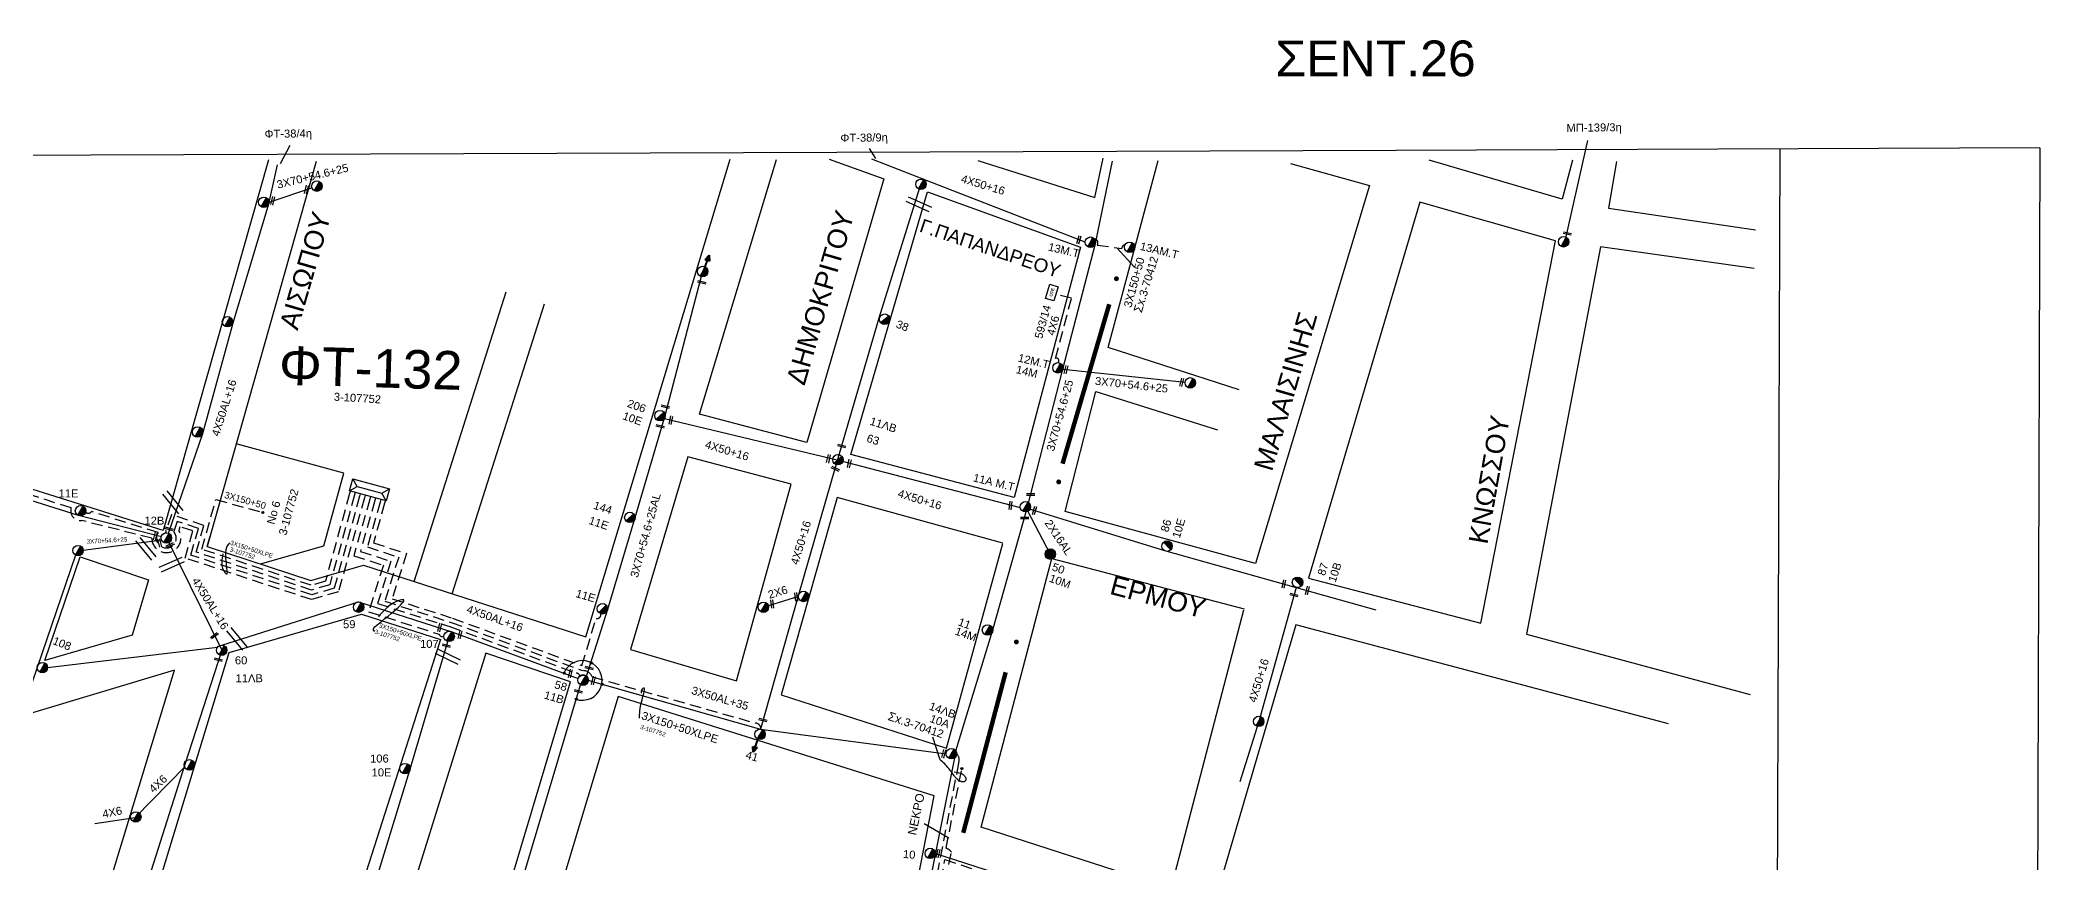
# Model space of a CAD drawing. Header units: millimetres. Extents: x 3156 to 5307, y 1191 to 2273.
# Drawn here: x 4857.1 to 5306.9, y 2087.7 to 2272.7 of the extents above; entities that cross this region are included whole.
import ezdxf

# ---------------------------------------------------------------- set-up
doc = ezdxf.new("R2010")
doc.units = ezdxf.units.MM
doc.linetypes.add('DASHED', pattern=[19.05, 12.7, -6.35])
for name, color, linetype in [('Pillar OTE', 7, 'Continuous'), ('Άγνωστα', 7, 'Continuous'), ('Γυμνά εναέρια ΧΤ (1Φ)   2x16AL', 7, 'Continuous'), ('Γυμνά εναέρια ΧΤ (3Φ)   3x50+35CU', 7, 'Continuous'), ('Γυμνά εναέρια ΧΤ και ΦΟΠ (3Φ)   4x50+16AL', 7, 'Continuous'), ('Εναέρια παροχή ΧΤ 4x25', 7, 'SYN_LINE'), ('Επίτονοι', 7, 'Continuous'), ('Επιγραφές - Σχήματα', 7, 'Continuous'), ('Καλώδια ΧΤ   3x150AL+50CU', 7, 'DASHED'), ('Καλώδια ΧΤ   3x150AL+50XLPE', 7, 'DASHED'), ('Καλώδια ΧΤ   4x50AL', 7, 'DASHED'), ('Μηχανική τομή', 7, 'Continuous'), ('Στύλος Ξύλινος', 7, 'Continuous'), ('Στύλος Ξύλινος @ 1', 7, 'Continuous'), ('Στύλος ΦΜ', 7, 'Continuous'), ('Στύλος ΦΜ @ 1', 7, 'Continuous'), ('Συνδέσεις', 7, 'Continuous'), ('Συνεστραμμένα ΧΤ   3x70+54.6+25 AL', 7, 'SYN_LINE'), ('Τομή', 7, 'Continuous'), ('Υποσταθμός πόλεως', 7, 'Continuous'), ('Υπόβαθρο ΔΕΗ', 7, 'Continuous'), ('Υπόγεια καλώδια Παροχών ΧΤ   4x6', 7, 'DASHED')]:
    doc.layers.add(name, color=color, linetype=linetype)
doc.styles.add('arial', font='arial.ttf')
doc.styles.get("Standard").update_dxf_attribs({"font": 'arial.ttf'})
doc.linetypes.add('SYN_LINE', pattern='A,0.5,-0.0001,["/\\/\\/\\/",Standard,S=0.1,R=0,X=0,Y=-0.05],-0.25', length=0.7501)
doc.dimstyles.new('ISO-25', dxfattribs={"dimtxt": 2.5, "dimasz": 2.5, "dimexe": 1.25, "dimexo": 0.625, "dimtad": 1, "dimtxsty": 'Standard', "dimcen": 2.5, "dimadec": 0, "dimazin": 0, "dimtfac": 1, "dimtmove": 0, "dimatfit": 3, "dimfxl": 1, "dimarcsym": 0})

# ---------------------------------------------------------------- blocks, each defined once
blk = doc.blocks.new('ΥΠΑΡΧΩΝ ΤΣΙΜΕΝΤΕΝΙΟΣ ΣΤΥΛΟΣ')
at = {"layer": 'Στύλος ΦΜ'}
blk.add_hatch(color=7, dxfattribs=at).paths.add_polyline_path([(-1.29, -2.28, 0.574793), (2.62, 0, 0.268822), (1.3, 2.27)])
at = {"layer": 'Στύλος ΦΜ', "color": 7}
blk.add_line((-1.29, -2.28), (1.3, 2.27), dxfattribs=at)
blk.add_circle((0, 0), 2.62, dxfattribs=at)
at = {"layer": 'Στύλος ΦΜ', "flags": 4}
for tag, p in [('ΑΡΙΘΜΟΣ', (-4.68, 8.05)), ('ΤΥΠΟΣ', (-4.91, 3.03))]:
    blk.add_attdef(tag, p, '', height=4, dxfattribs=at)
blk = doc.blocks.new('ΥΠΑΡΧΩΝ ΞΥΛΙΝΟΣ ΣΤΥΛΟΣ')
at = {"layer": 'Στύλος Ξύλινος'}
h = blk.add_hatch(color=7, dxfattribs=at)
h.paths.add_polyline_path([(-2.62, 0, 0.270008), (-1.29, -2.28), (1.3, 2.27, 0.576266)])
h.paths.add_polyline_path([(-1.29, -2.28, 0.574793), (2.62, 0, 0.268822), (1.3, 2.27)])
at = {"layer": 'Στύλος Ξύλινος', "color": 7}
blk.add_line((-1.29, -2.28), (1.3, 2.27), dxfattribs=at)
blk.add_circle((0, 0), 2.62, dxfattribs=at)
at = {"layer": 'Στύλος Ξύλινος', "flags": 4}
for tag, p in [('ΑΡΙΘΜΟΣ', (-4.91, 8.6)), ('ΤΥΠΟΣ', (-4.85, 3.39))]:
    blk.add_attdef(tag, p, '', height=4, dxfattribs=at)
blk = doc.blocks.new('ΜΗΧΑΝΙΚΗ ΤΟΜΗ')
at = {"layer": 'Μηχανική τομή', "ltscale": 40}
for p, q in [((-1.89, 0.78), (1.89, 0.78)), ((1.89, 0), (-1.89, 0))]:
    blk.add_line(p, q, dxfattribs=at)
blk = doc.blocks.new('ΤΟΜΗ')
at = {"layer": 'Τομή', "ltscale": 40}
for p, q in [((-5.68, 0), (5.68, 0)), ((5.68, -2.33), (-5.68, -2.33))]:
    blk.add_line(p, q, dxfattribs=at)
blk = doc.blocks.new('_ΣΥΝΔΕΣΗ')
at = {"layer": 'Συνδέσεις', "linetype": 'SYN_LINE', "ltscale": 40}
blk.add_hatch(color=256, dxfattribs=at).paths.add_polyline_path([(0.5, -0.01, 1), (-0.5, -0.01, 1)])
at = {"layer": 'Συνδέσεις'}
blk.add_circle((0, -0.01), 0.5, dxfattribs=at)
blk = doc.blocks.new('ΕΠΙΤΟΝΟΣ')
at = {"layer": 'Επίτονοι', "lineweight": 40, "ltscale": 40}
blk.add_hatch(color=256, dxfattribs=at).paths.add_polyline_path([(-1.13, 6.47), (0, 9.1), (1.13, 6.47)])
for p, q in [((-1.13, 6.47), (0, 9.1)), ((1.13, 6.47), (-1.13, 6.47)), ((-1.13, 6.47), (0, 6.47)), ((0, 9.1), (1.13, 6.47)), ((0, 6.47), (0, 0))]:
    blk.add_line(p, q, dxfattribs=at)
blk = doc.blocks.new('PILLAR ΟΤΕ')
at = {"layer": 'Pillar OTE', "ltscale": 40}
blk.add_lwpolyline([(-3.31, 2.02), (3.39, 2.02), (3.39, -1.99), (-3.31, -1.99)], close=True, dxfattribs=at)
at = {"layer": 'Pillar OTE', "insert": (-1.81, 0.71), "char_height": 1.3575, "width": 109.961, "attachment_point": 1}
blk.add_mtext('{\\fArial|b1|i0|c161|p34;OTE}', dxfattribs=at)
blk = doc.blocks.new('ΥΠΟΣΤΑΘΜΟΣ ΠΟΛΕΩΣ 8 ΑΝΑΧΩΡΗΣΕΩΝ')
at = {"layer": 'Υποσταθμός πόλεως', "linetype": 'Continuous', "ltscale": 40}
for p, q in [((-8.18, -2.82), (-8.18, -4)), ((-5.9, -2.82), (-5.9, -4)), ((-3.55, -2.82), (-3.55, -4)), ((-1.28, -2.82), (-1.28, -4)), ((1.23, -2.82), (1.23, -4)), ((3.56, -2.82), (3.56, -4)), ((6.03, -2.82), (6.03, -4)), ((8.16, -2.82), (8.16, -4))]:
    blk.add_line(p, q, dxfattribs=at)
blk.add_lwpolyline([(-8.57, 2.82), (8.57, 2.82), (8.57, -2.82), (-8.57, -2.82)], close=True, dxfattribs=at)
for points in [[(-5.75, 0), (-8.57, 2.82)], [(5.75, 0), (8.57, 2.82)], [(-8.57, -2.82), (-5.75, 0)], [(-5.75, 0), (5.75, 0)], [(8.57, -2.82), (5.75, 0)]]:
    blk.add_lwpolyline(points, dxfattribs=at)
at = {"layer": 'Υποσταθμός πόλεως', "linetype": 'SYN_LINE', "ltscale": 40, "flags": 1}
for tag, p in [('ΜΕΤΑΣΧΗΜΑΤΙΣΜΟΣ', (9.59, 1.44)), ('ΙΣΧΥΣ', (9.57, -1.35)), ('ΑΡΙΘΜΟΣ', (9.69, -4.07))]:
    blk.add_attdef(tag, p, '', height=1.8, dxfattribs=at)

msp = doc.modelspace()

# ---------------------------------------------------------------- hatches: boundary and pattern name
at = {"layer": 'Pillar OTE', "ltscale": 40}
h = msp.add_hatch(color=1, dxfattribs=at)
h.dxf.hatch_style = 1
h.paths.add_polyline_path([(5099.75, 2218.93, 1), (5098.64, 2218.93, 1)])
h = msp.add_hatch(color=1, dxfattribs=at)
h.dxf.hatch_style = 1
h.paths.add_polyline_path([(5086.77, 2173.21, 1), (5085.66, 2173.21, 1)])
h = msp.add_hatch(color=1, dxfattribs=at)
h.dxf.hatch_style = 1
h.paths.add_polyline_path([(5077.25, 2137.19, 1), (5076.15, 2137.19, 1)])

# ---------------------------------------------------------------- linework, layer by layer
at = {"color": 1, "const_width": 1}
for points in [[(5097.58, 2213.19), (5087.08, 2177.31)], [(5074.28, 2130.36), (5064.74, 2094.22)]]:
    msp.add_lwpolyline(points, dxfattribs=at)
at = {"layer": 'Άγνωστα', "color": 62}
for points in [[(4884.36, 2160.88), (4865.71, 2165.65), (4818.23, 2180.59), (4786.69, 2185.56), (4767.07, 2190.63)], [(5139.61, 2149.46), (5131.22, 2119.29), (5126.96, 2105.68)]]:
    msp.add_lwpolyline(points, dxfattribs=at)
at = {"layer": 'Άγνωστα', "color": 6}
msp.add_lwpolyline([(4884.44, 2160.06), (4866.81, 2157.79)], dxfattribs=at)
at = {"layer": 'Άγνωστα', "color": 173, "linetype": 'SYN_LINE', "ltscale": 8}
msp.add_lwpolyline([(5027.65, 2147.43), (5020.92, 2145.34)], dxfattribs=at)
at = {"layer": 'Άγνωστα'}
for points in [[(4858.78, 2131.41), (4896.98, 2135.99)], [(5062.66, 2107.94), (5063.27, 2107.86), (5063.76, 2107.75), (5064.16, 2107.63), (5064.47, 2107.48), (5064.72, 2107.33), (5064.9, 2107.18), (5065.03, 2107.04), (5065.13, 2106.9), (5065.21, 2106.79), (5065.27, 2106.68), (5065.31, 2106.59), (5065.34, 2106.51), (5065.35, 2106.44), (5065.35, 2106.37), (5065.35, 2106.31), (5065.33, 2106.24), (5065.31, 2106.17), (5065.29, 2106.1), (5065.25, 2106.04), (5065.22, 2105.97), (5065.17, 2105.9), (5065.13, 2105.85), (5065.07, 2105.79), (5065.01, 2105.75), (5064.95, 2105.72), (5064.88, 2105.7), (5064.81, 2105.69), (5064.73, 2105.68), (5064.65, 2105.69), (5064.56, 2105.7), (5064.47, 2105.72), (5064.38, 2105.74), (5064.28, 2105.77), (5064.19, 2105.81), (5064.09, 2105.85), (5063.98, 2105.9), (5063.88, 2105.96), (5063.77, 2106.02), (5063.66, 2106.1), (5063.55, 2106.18), (5063.44, 2106.27), (5063.32, 2106.38), (5063.2, 2106.49), (5063.08, 2106.62), (5062.95, 2106.76), (5062.82, 2106.92), (5062.69, 2107.09), (5062.54, 2107.28), (5062.39, 2107.49), (5062.23, 2107.71), (5062.06, 2107.94), (5061.88, 2108.19), (5061.69, 2108.44), (5061.49, 2108.69), (5061.27, 2108.95), (5061.05, 2109.21), (5060.81, 2109.47), (5060.56, 2109.72), (5060.31, 2109.97), (5060.05, 2110.22), (5059.78, 2110.45), (5059.52, 2110.68), (5057.87, 2115.73)]]:
    msp.add_lwpolyline(points, dxfattribs=at)
at = {"layer": 'Άγνωστα', "color": 1, "linetype": 'SYN_LINE', "ltscale": 10}
msp.add_lwpolyline([(4869.39, 2096.31), (4878.45, 2097.71), (4889.73, 2109.19)], dxfattribs=at)
at = {"layer": 'Γυμνά εναέρια ΧΤ (1Φ)   2x16AL', "linetype": 'Continuous', "ltscale": 0.2}
msp.add_lwpolyline([(5079.2, 2166.72), (5084.32, 2156.92)], dxfattribs=at)
at = {"layer": 'Γυμνά εναέρια ΧΤ (3Φ)   3x50+35CU', "color": 173}
msp.add_lwpolyline([(4979.79, 2128.73), (5019.11, 2117.58), (5060.91, 2112.04)], dxfattribs=at)
at = {"layer": 'Γυμνά εναέρια ΧΤ και ΦΟΠ (3Φ)   4x50+16AL', "color": 133}
msp.add_lwpolyline([(5092.16, 2227.16), (5056.49, 2241.04), (5044.2, 2245.83)], dxfattribs=at)
at = {"layer": 'Γυμνά εναέρια ΧΤ και ΦΟΠ (3Φ)   4x50+16AL', "color": 30}
msp.add_lwpolyline([(4885.96, 2161.67), (4893.66, 2184.12), (4900.52, 2209.02), (4908.54, 2235.8), (4910.49, 2244.55)], dxfattribs=at)
at = {"layer": 'Γυμνά εναέρια ΧΤ και ΦΟΠ (3Φ)   4x50+16AL', "color": 173}
for points in [[(5054.88, 2239.41), (5045.74, 2210.07), (5036.3, 2177.73), (5027.52, 2147.28), (5019.11, 2117.58)], [(4997.52, 2187.48), (5036.67, 2178.08), (5077.54, 2167.43)], [(4897.94, 2136.49), (4928.69, 2146.2), (4949.68, 2139.46), (4978.15, 2128.98)]]:
    msp.add_lwpolyline(points, dxfattribs=at)
at = {"layer": 'Γυμνά εναέρια ΧΤ και ΦΟΠ (3Φ)   4x50+16AL', "color": 62}
msp.add_lwpolyline([(5079.12, 2167.27), (5110, 2157.74), (5139.61, 2149.46), (5157.55, 2144.45)], dxfattribs=at)
at = {"layer": 'Γυμνά εναέρια ΧΤ και ΦΟΠ (3Φ)   4x50+16AL', "color": 1}
msp.add_lwpolyline([(4886.07, 2159.56), (4897.94, 2135.31), (4889.62, 2109.63), (4882.06, 2085.73), (4874.03, 2059.82), (4865.35, 2035.37), (4857.45, 2007.54), (4849.54, 1980.56), (4841.5, 1954.42), (4833.79, 1924.78)], dxfattribs=at)
at = {"layer": 'Γυμνά εναέρια ΧΤ και ΦΟΠ (3Φ)   4x50+16AL', "color": 6, "ltscale": 40}
msp.add_lwpolyline([(4865.05, 2156.72), (4856.42, 2131.41), (4838.92, 2080.32), (4829.61, 2050.93), (4819.8, 2020.4), (4810.28, 1991.06), (4802.89, 1962.17)], dxfattribs=at)
at = {"layer": 'Γυμνά εναέρια ΧΤ και ΦΟΠ (3Φ)   4x50+16AL', "color": 151}
msp.add_lwpolyline([(4913.56, 2027.14), (4922.62, 2052.19), (4931.04, 2078.23), (4940.29, 2108.34), (4948.77, 2137.3)], dxfattribs=at)
at = {"layer": 'Καλώδια ΧΤ   3x150AL+50CU', "color": 62, "linetype": 'DASHED', "ltscale": 0.2}
msp.add_lwpolyline([(5094.26, 2227.89, -0.577265), (5094.89, 2226.52), (5100.39, 2225.72, -0.349597), (5101.13, 2226.57)], format="xyb", dxfattribs=at)
at = {"layer": 'Καλώδια ΧΤ   3x150AL+50CU', "color": 173, "linetype": 'DASHED', "ltscale": 0.2}
msp.add_lwpolyline([(5063.26, 2112.04, -0.320435), (5063.67, 2109.88), (5038.49, 1979.96)], format="xyb", dxfattribs=at)
at = {"layer": 'Καλώδια ΧΤ   3x150AL+50CU', "linetype": 'DASHED', "ltscale": 0.2}
msp.add_lwpolyline([(5056.45, 2060.89), (5062.07, 2089.86, 0.181847), (5060.86, 2090.74), (5064.47, 2108.73)], format="xyb", dxfattribs=at)
at = {"layer": 'Καλώδια ΧΤ   3x150AL+50CU', "color": 6, "linetype": 'DASHED', "ltscale": 0.2}
msp.add_lwpolyline([(5039.39, 1978.84), (5060.61, 2088.23), (5083.48, 2080.47, 0.936016), (5087.18, 2079.25), (5106.08, 2072.86, 0.632677), (5110.58, 2071.34), (5192.02, 2045.01), (5190.12, 1991.13), (5212.06, 1974.79)], format="xyb", dxfattribs=at)
at = {"layer": 'Καλώδια ΧΤ   3x150AL+50XLPE', "color": 0, "linetype": 'DASHED', "ltscale": 0.2}
for points in [[(4930.04, 2169.65), (4924.2, 2148.47), (4918.14, 2146.72), (4889.73, 2156.07), (4891.44, 2162.19), (4888.55, 2163.08), (4888.28, 2162.29, -1.311775), (4882.22, 2160.51), (4866.46, 2164.52, -0.542889), (4864.07, 2167.38), (4825.66, 2179.47), (4826.34, 2181.74), (4820.57, 2183.56), (4819.96, 2182.3, -0.854622), (4819.57, 2181.79)], [(4928.95, 2169.97), (4923.24, 2149.27), (4918.18, 2147.8), (4891, 2156.75), (4892.7, 2162.71), (4887.92, 2164.32), (4887.14, 2162.05, -2.045569), (4883.63, 2161.81), (4868.64, 2166.52, -0.446318), (4867.32, 2166.39)], [(4927.82, 2170.29), (4922.23, 2150.06), (4918.13, 2148.87), (4892.22, 2157.4), (4893.92, 2163.4), (4886.61, 2165.85), (4885.37, 2162.24, -0.495846), (4885.31, 2161.75)], [(4931.25, 2169.32), (4927.65, 2156.59), (4934.3, 2154.45), (4930.98, 2143.99), (4946.83, 2138.92, 0.432394), (4947.92, 2138.45)], [(4932.38, 2169.01), (4929.13, 2157.55), (4936.01, 2155.34), (4933, 2145.83), (4949.26, 2140.63), (4977.69, 2130.19, -0.29335), (4978.55, 2129.52)], [(4933.56, 2168.68), (4930.72, 2158.57), (4937.75, 2156.28), (4934.62, 2146.36), (4949.57, 2141.58), (4979.11, 2130.73, -0.324223), (4981.26, 2129.35), (5018.01, 2118.93, -0.423676), (5019.2, 2117.57)], [(4934.59, 2168.4), (4932.07, 2159.49), (4939.5, 2157.1), (4936.25, 2146.89), (4949.87, 2142.53), (4978.96, 2131.86), (4982.15, 2142.48, 0.572956), (4983.21, 2143.53)]]:
    msp.add_lwpolyline(points, format="xyb", dxfattribs=at)
for points in [[(4926.72, 2170.59), (4921.27, 2150.86), (4918.09, 2149.93), (4893.44, 2158.05), (4896.63, 2169.24), (4907.16, 2166.31)], [(4892.69, 2162.71), (4892.69, 2162.71)]]:
    msp.add_lwpolyline(points, dxfattribs=at)
at = {"layer": 'Καλώδια ΧΤ   4x50AL', "color": 30, "linetype": 'Continuous', "ltscale": 0.2}
msp.add_lwpolyline([(5200.31, 2228.07), (5205.22, 2250.08)], dxfattribs=at)
at = {"layer": 'Συνεστραμμένα ΧΤ   3x70+54.6+25 AL', "color": 62, "ltscale": 20}
for points in [[(5063.06, 2112.7), (5071.39, 2139.88), (5079.12, 2167.27), (5087.22, 2198.88), (5094.48, 2226.87), (5098.34, 2245.43)], [(5087.19, 2198.61), (5114.64, 2195.62)], [(5008.98, 1899.22), (5008.98, 1899.22), (5037.12, 1979.23), (5044.1, 2016.78), (5047.69, 2035.81), (5053.13, 2061.86), (5058.48, 2089.37), (5062.84, 2111.14)], [(5058.5, 2089.6), (5085.3, 2080.92), (5107.51, 2073.4)]]:
    msp.add_lwpolyline(points, dxfattribs=at)
at = {"layer": 'Συνεστραμμένα ΧΤ   3x70+54.6+25 AL', "color": 30, "ltscale": 10}
msp.add_lwpolyline([(4908.59, 2236.14), (4918.22, 2239.39)], dxfattribs=at)
at = {"layer": 'Συνεστραμμένα ΧΤ   3x70+54.6+25 AL', "color": 173, "ltscale": 20}
for points in [[(4979.79, 2128.73), (4984.81, 2144.56), (4990.93, 2165.22), (4997.71, 2188.12), (5005.85, 2219.48)], [(4944.45, 2014.55), (4953.58, 2043.17), (4966.38, 2086.29), (4978.62, 2127.55)]]:
    msp.add_lwpolyline(points, dxfattribs=at)
at = {"layer": 'Υπόβαθρο ΔΕΗ', "linetype": 'Continuous', "ltscale": 0.2}
for p, q in [((5162.12, 2247.76), (3234.44, 2240.91)), ((5306.94, 2248.39), (5162.12, 2247.76)), ((5245.14, 1237.65), (5248.47, 2248.13)), ((5306.94, 2248.39), (5305.07, 1682.23))]:
    msp.add_line(p, q, dxfattribs=at)
at = {"layer": 'Υπόβαθρο ΔΕΗ'}
for points in [[(4908.47, 2245.66), (4884.77, 2162.26), (4827.03, 2180.43), (4846.23, 2245.03)], [(4919.21, 2245.33), (4894.67, 2158.7), (4918, 2150.99), (4929.84, 2154.44), (4979.84, 2138.31), (5012.31, 2245.86)], [(5034.58, 2245.86), (5046.9, 2241.41), (5029.59, 2182.11), (5005.44, 2188.49), (5022.75, 2245.74)], [(5067.99, 2245.58), (5094.37, 2237.23), (5096.23, 2246.08)], [(5126.79, 2193.9), (5097.33, 2203.48), (5108.55, 2245.51)], [(5201.81, 2245.6), (5199.49, 2236.86), (5169.51, 2245.6)], [(5211.71, 2245.34), (5209.91, 2234.8), (5242.97, 2229.94)], [(5138.32, 2244.87), (5156.11, 2239.92), (5130.46, 2154.84), (5087.64, 2166.55), (5094.58, 2193.55), (5121.9, 2184.89)], [(5076.18, 2169.72), (5039.47, 2179.38), (5056.68, 2238.48), (5091.09, 2226.04), (5076.18, 2169.72)], [(5197.96, 2227.5), (5167.48, 2236.16), (5142.41, 2151.51), (5181.15, 2141.44), (5197.96, 2227.5)], [(5242.65, 2221.22), (5208.11, 2226.12), (5191.42, 2138.97), (5241.73, 2125.35)], [(4941.23, 2150.76), (4961.95, 2215.99)], [(4949.8, 2148), (4970.52, 2213.27)], [(4906.65, 2154.74), (4920.88, 2158.79), (4925.42, 2175.18), (4901.2, 2181.8)], [(5026.06, 2172.71), (5002.76, 2178.85), (4989.87, 2135.52), (5013.7, 2128.43), (5026.06, 2172.71)], [(5073.62, 2159.39), (5036.38, 2169.67), (5023.77, 2125.31), (5060.94, 2113.31), (5073.66, 2159.38)], [(4877.8, 2138.7), (4858.14, 2133.04), (4866.08, 2156.33), (4881.45, 2151.17), (4877.8, 2138.7)], [(5127.81, 2144.31), (5111.46, 2081.69), (5068.77, 2095.53), (5084.67, 2155.95), (5127.9, 2144.66)], [(4911.96, 2027.75), (4871.76, 2043.06), (4899.64, 2134.8), (4929.4, 2143.45), (4947.12, 2137.77), (4911.96, 2027.75)], [(5223.36, 2118.79), (5139.55, 2141.07), (5121.1, 2078.08), (5199, 2051.8)], [(4976.43, 2128.24), (4957.32, 2134.66), (4922.62, 2023.26), (4942.69, 2015.37), (4976.43, 2128.24)], [(4887.31, 2130.82), (4854.61, 2120.99), (4803.84, 1961.75), (4827.8, 1935.57), (4887.31, 2130.82)], [(4987.08, 2124.88), (4952.98, 2011.65), (5034.53, 1981.04), (5058.18, 2102.56), (4987.08, 2124.88)]]:
    msp.add_lwpolyline(points, dxfattribs=at)
msp.add_arc((4979.05, 2128.52), 4.46, 250.7805, 158.8551, dxfattribs=at)
for points in [[(4899.78, 2159.42), (4899.44, 2159.18), (4898.82, 2152.58), (4898.41, 2153.22), (4898.25, 2157)], [(4932.45, 2140.64), (4938.35, 2146.66), (4937.11, 2146.24), (4933.2, 2142.84)], [(4991.92, 2120.02), (4992.48, 2124.11), (4992.76, 2126.75), (4992.49, 2126.53), (4992.32, 2125.64)]]:
    msp.add_spline(points, degree=3, dxfattribs=at)
at = {"layer": 'Υπόγεια καλώδια Παροχών ΧΤ   4x6', "color": 62, "linetype": 'DASHED', "ltscale": 0.2}
msp.add_lwpolyline([(5086.05, 2200.06, 0.895387), (5085.49, 2201), (5089.08, 2214.54), (5085.57, 2215.46)], format="xyb", dxfattribs=at)
at = {"layer": 'Υπόγεια καλώδια Παροχών ΧΤ   4x6', "color": 0, "linetype": 'DASHED', "ltscale": 0.2}
for points in [[(4894.67, 2158.7), (4895.32, 2161.01)], [(4941.23, 2150.77), (4941.53, 2151.72)]]:
    msp.add_lwpolyline(points, dxfattribs=at)
msp.add_arc((4979.23, 2128.56), 1.18, 357.1797, 127, dxfattribs=at)
msp.add_spline([(4932.45, 2140.64), (4932.07, 2140.22), (4932.15, 2139.67), (4932.4, 2139.67)], degree=3, dxfattribs=at)

# ---------------------------------------------------------------- block references
at = {"layer": 'Pillar OTE', "xscale": 0.5, "yscale": 0.5, "zscale": 0.5, "rotation": 73.06308557261404}
msp.add_blockref('PILLAR ΟΤΕ', (5084.67, 2215.81), dxfattribs=at)
at = {"layer": 'Επίτονοι', "xscale": 0.449999999999818, "yscale": 0.449999999999818, "zscale": 0.449999999999818}
for p, rotation in [((5006.19, 2220.34), 340.6069113837632), ((5018.94, 2116.23), 159.4140603934804)]:
    msp.add_blockref('ΕΠΙΤΟΝΟΣ', p, dxfattribs=dict(at, rotation=rotation))
at = {"layer": 'Μηχανική τομή'}
for p, xscale, yscale, zscale, rotation in [((4909.61, 2236.44), 0.4999999999999404, 0.4999999999999404, 0.4999999999999404, 76.94288418421974), ((4917.14, 2238.95), 0.4999999999999404, 0.4999999999999404, 0.4999999999999404, 76.94288418421974), ((5090.93, 2227.64), 0.500000000000049, 0.500000000000049, 0.500000000000049, 74.2054353808021), ((5200.58, 2228.93), 0.4999999999997189, 0.4999999999997189, 0.4999999999997189, 346.9428841842139), ((5005.9, 2217.95), 0.4999999999997189, 0.4999999999997189, 0.4999999999997189, 346.9428841842139), ((5088.07, 2198.42), 0.5000000000000748, 0.5000000000000748, 0.5000000000000748, 75.82551561982957), ((5114.03, 2195.58), 0.5000000000000748, 0.5000000000000748, 0.5000000000000748, 75.82551561982957), ((4997.7, 2189.93), 0.4999999999997189, 0.4999999999997189, 0.4999999999997189, 346.9428841842139), ((4999.16, 2187.04), 0.4999999999999404, 0.4999999999999404, 0.4999999999999404, 76.94288418421974), ((4996.51, 2185.51), 0.4999999999997189, 0.4999999999997189, 0.4999999999997189, 346.9428841842139), ((5034.61, 2178.38), 0.4999999999999404, 0.4999999999999404, 0.4999999999999404, 76.94288418421974), ((5037.34, 2181.1), 0.5000000000001293, 0.5000000000001293, 0.5000000000001293, 344.9631389009974), ((5039.28, 2177.29), 0.4999999999999404, 0.4999999999999404, 0.4999999999999404, 76.94288418421974), ((5035.88, 2175.96), 0.4999999999996859, 0.4999999999996859, 0.4999999999996859, 334.6730103428541), ((5075.57, 2167.86), 0.5000000000000512, 0.5000000000000512, 0.5000000000000512, 83.67605832272555), ((5080.94, 2166.71), 0.5000000000000768, 0.5000000000000768, 0.5000000000000768, 74.79173116627204), ((4883.22, 2160.97), 0.4999999999999404, 0.4999999999999404, 0.4999999999999404, 76.94288418421974), ((4883.79, 2159.41), 0.5000000000002744, 0.5000000000002744, 0.5000000000002744, 283.0179187163586), ((4886.13, 2162.84), 0.4999999999997398, 0.4999999999997398, 0.4999999999997398, 165.4703042643776), ((4886.42, 2158.8), 0.4999999999996877, 0.4999999999996877, 0.4999999999996877, 23.93134737559858), ((5137.04, 2150.18), 0.4999999999999404, 0.4999999999999404, 0.4999999999999404, 76.94288418421974), ((5021.96, 2145.74), 0.4999999999999405, 0.4999999999999405, 0.4999999999999405, 96.2918966603936), ((5027.34, 2147.34), 0.4999999999999404, 0.4999999999999404, 0.4999999999999404, 96.29189666039358), ((5139.09, 2147.58), 0.4999999999997189, 0.4999999999997189, 0.4999999999997189, 346.9428841842139), ((5142.31, 2148.73), 0.4999999999999404, 0.4999999999999404, 0.4999999999999404, 76.94288418421974), ((4896.42, 2138.43), 0.4999999999999721, 0.4999999999999721, 0.4999999999999721, 36.3493932795566), ((4947.16, 2140.39), 0.4999999999999404, 0.4999999999999404, 0.4999999999999404, 76.94288418421974), ((4951.74, 2138.78), 0.4999999999999404, 0.4999999999999404, 0.4999999999999404, 76.94288418421974), ((4897.13, 2133.03), 0.4999999999997189, 0.4999999999997189, 0.4999999999997189, 346.9428841842139), ((4948.43, 2136.16), 0.4999999999997189, 0.4999999999997189, 0.4999999999997189, 346.9428841842139), ((4976.54, 2130.02), 0.4999999999999404, 0.4999999999999404, 0.4999999999999404, 76.94288418421974), ((4980.56, 2131.13), 0.4999999999997189, 0.4999999999997189, 0.4999999999997189, 346.9428841842139), ((4981.71, 2128.45), 0.4999999999999404, 0.4999999999999404, 0.4999999999999404, 76.94288418421974), ((4978.12, 2125.87), 0.4999999999997189, 0.4999999999997189, 0.4999999999997189, 346.9428841842139), ((5019.63, 2119.41), 0.4999999999997189, 0.4999999999997189, 0.4999999999997189, 346.9428841842139), ((5060.54, 2111.98), 0.4999999999999404, 0.4999999999999404, 0.4999999999999404, 76.94288418421974), ((5059.23, 2089.54), 0.4999999999999404, 0.4999999999999404, 0.4999999999999404, 76.94288418421974)]:
    msp.add_blockref('ΜΗΧΑΝΙΚΗ ΤΟΜΗ', p, dxfattribs=dict(at, xscale=xscale, yscale=yscale, zscale=zscale, rotation=rotation))
at = {"layer": 'Μηχανική τομή', "xscale": 0.5, "yscale": 0.5, "zscale": 0.5}
for p in [(5079.93, 2170.17), (5078.53, 2164.9)]:
    msp.add_blockref('ΜΗΧΑΝΙΚΗ ΤΟΜΗ', p, dxfattribs=at)
at = {"layer": 'Στύλος Ξύλινος @ 1', "ltscale": 40, "xscale": 0.4499999999998181, "yscale": 0.4499999999998181, "zscale": 0.4499999999998181}
msp.add_blockref('ΥΠΑΡΧΩΝ ΞΥΛΙΝΟΣ ΣΤΥΛΟΣ', (5084.33, 2156.95), dxfattribs=at)
at = {"layer": 'Στύλος ΦΜ @ 1', "ltscale": 40, "xscale": 0.4499999999998181, "yscale": 0.4499999999998181, "zscale": 0.4499999999998181}
for p in [(4919.34, 2239.77), (5055.23, 2240.19), (4907.41, 2236.14), (5093.34, 2227.16), (5102.17, 2226.01), (5199.78, 2227.25), (5006.12, 2220.55), (4899.24, 2209.25), (5086.04, 2198.88), (5115.81, 2195.49), (4892.53, 2184.44), (5078.72, 2167.62), (4865.63, 2157.75), (5019.79, 2144.99), (5028.83, 2147.43), (5070.21, 2139.88), (4857.6, 2131.41), (4979.23, 2128.56), (5131.21, 2119.3), (5019.03, 2116.4), (4890.66, 2109.52), (5062.08, 2112.04), (4878.62, 2097.8), (5057.32, 2089.6)]:
    msp.add_blockref('ΥΠΑΡΧΩΝ ΤΣΙΜΕΝΤΕΝΙΟΣ ΣΤΥΛΟΣ', p, dxfattribs=at)
at = {"layer": 'Στύλος ΦΜ @ 1', "ltscale": 40}
ref = msp.add_blockref('ΥΠΑΡΧΩΝ ΤΣΙΜΕΝΤΕΝΙΟΣ ΣΤΥΛΟΣ', (5047.07, 2209.83), dxfattribs=dict(at, xscale=0.4499999999997473, yscale=0.4499999999997473, zscale=0.4499999999997473, rotation=338.7427056907221))
ref.add_attrib('ΤΥΠΟΣ', '38', (5049.44, 2208.02), dxfattribs={"layer": '', "height": 1.8, "rotation": 338.7427, "flags": 4})
ref = msp.add_blockref('ΥΠΑΡΧΩΝ ΤΣΙΜΕΝΤΕΝΙΟΣ ΣΤΥΛΟΣ', (4996.53, 2188.12), dxfattribs=dict(at, xscale=0.4499999999998348, yscale=0.4499999999998348, zscale=0.4499999999998348, rotation=340.2291978449908))
ref.add_attrib('ΤΥΠΟΣ', '206', (4989, 2190.15), dxfattribs={"layer": '', "height": 1.8, "rotation": 340.2292, "flags": 4})
ref.add_attrib('ΑΡΙΘΜΟΣ', '10E', (4987.95, 2187.37), dxfattribs={"layer": '', "height": 1.8, "rotation": 340.2292, "flags": 4})
ref = msp.add_blockref('ΥΠΑΡΧΩΝ ΤΣΙΜΕΝΤΕΝΙΟΣ ΣΤΥΛΟΣ', (5036.55, 2178.2), dxfattribs=dict(at, xscale=0.4499999999998633, yscale=0.4499999999998633, zscale=0.4499999999998633, rotation=342.1535399992497))
ref.add_attrib('ΤΥΠΟΣ', '11ΛB', (5043.57, 2186.14), dxfattribs={"layer": '', "height": 1.8, "rotation": 342.1535, "flags": 4})
ref.add_attrib('ΑΡΙΘΜΟΣ', '63', (5042.85, 2182.3), dxfattribs={"layer": '', "height": 1.8, "rotation": 342.1535, "flags": 4})
ref = msp.add_blockref('ΥΠΑΡΧΩΝ ΤΣΙΜΕΝΤΕΝΙΟΣ ΣΤΥΛΟΣ', (4866.19, 2166.72), dxfattribs=dict(at, xscale=0.4499999999998181, yscale=0.4499999999998181, zscale=0.4499999999998181))
ref.add_attrib('ΤΥΠΟΣ', '11E', (4861.25, 2169.72), dxfattribs={"layer": '', "height": 1.8, "flags": 4})
ref = msp.add_blockref('ΥΠΑΡΧΩΝ ΤΣΙΜΕΝΤΕΝΙΟΣ ΣΤΥΛΟΣ', (4989.75, 2165.22), dxfattribs=dict(at, xscale=0.4499999999996715, yscale=0.4499999999996715, zscale=0.4499999999996715, rotation=341.7473138133346))
ref.add_attrib('ΤΥΠΟΣ', '144', (4981.39, 2167.21), dxfattribs={"layer": '', "height": 1.8, "rotation": 341.7473, "flags": 4})
ref.add_attrib('ΑΡΙΘΜΟΣ', '11E', (4980.34, 2163.79), dxfattribs={"layer": '', "height": 1.8, "rotation": 341.7473, "flags": 4})
ref = msp.add_blockref('ΥΠΑΡΧΩΝ ΤΣΙΜΕΝΤΕΝΙΟΣ ΣΤΥΛΟΣ', (4885.5, 2160.59), dxfattribs=dict(at, xscale=0.4499999999998181, yscale=0.4499999999998181, zscale=0.4499999999998181))
ref.add_attrib('ΤΥΠΟΣ', '12B', (4880.56, 2163.59), dxfattribs={"layer": '', "height": 1.8, "flags": 4})
ref = msp.add_blockref('ΥΠΑΡΧΩΝ ΤΣΙΜΕΝΤΕΝΙΟΣ ΣΤΥΛΟΣ', (5110.58, 2158.76), dxfattribs=dict(at, xscale=0.4499999999998139, yscale=0.4499999999998139, zscale=0.4499999999998139, rotation=73.56468794876697))
ref.add_attrib('ΤΥΠΟΣ', '86', (5110.83, 2161.76), dxfattribs={"layer": '', "height": 1.8, "rotation": 73.5647, "flags": 4})
ref.add_attrib('ΑΡΙΘΜΟΣ', '10E', (5113.44, 2160.39), dxfattribs={"layer": '', "height": 1.8, "rotation": 73.5647, "flags": 4})
ref = msp.add_blockref('ΥΠΑΡΧΩΝ ΤΣΙΜΕΝΤΕΝΙΟΣ ΣΤΥΛΟΣ', (5139.93, 2150.6), dxfattribs=dict(at, xscale=0.449999999999896, yscale=0.449999999999896, zscale=0.449999999999896, rotation=71.88280776038032))
ref.add_attrib('ΤΥΠΟΣ', '87', (5146.06, 2151.95), dxfattribs={"layer": '', "height": 1.8, "rotation": 71.8828, "flags": 4})
ref.add_attrib('ΑΡΙΘΜΟΣ', '10B', (5148.48, 2150.46), dxfattribs={"layer": '', "height": 1.8, "rotation": 71.8828, "flags": 4})
ref = msp.add_blockref('ΥΠΑΡΧΩΝ ΤΣΙΜΕΝΤΕΝΙΟΣ ΣΤΥΛΟΣ', (4928.73, 2145.03), dxfattribs=dict(at, xscale=0.4499999999998181, yscale=0.4499999999998181, zscale=0.4499999999998181))
ref.add_attrib('ΤΥΠΟΣ', '59', (4925.23, 2140.28), dxfattribs={"layer": '', "height": 1.8, "flags": 4})
ref = msp.add_blockref('ΥΠΑΡΧΩΝ ΤΣΙΜΕΝΤΕΝΙΟΣ ΣΤΥΛΟΣ', (4983.58, 2144.65), dxfattribs=dict(at, xscale=0.4499999999997183, yscale=0.4499999999997183, zscale=0.4499999999997183, rotation=343.4402887399731))
ref.add_attrib('ΤΥΠΟΣ', '11E', (4977.41, 2147.34), dxfattribs={"layer": '', "height": 1.8, "rotation": 343.4403, "flags": 4})
ref = msp.add_blockref('ΥΠΑΡΧΩΝ ΤΣΙΜΕΝΤΕΝΙΟΣ ΣΤΥΛΟΣ', (4949.1, 2138.43), dxfattribs=dict(at, xscale=0.4499999999998181, yscale=0.4499999999998181, zscale=0.4499999999998181))
ref.add_attrib('ΤΥΠΟΣ', '107', (4942.55, 2135.86), dxfattribs={"layer": '', "height": 1.8, "flags": 4})
ref = msp.add_blockref('ΥΠΑΡΧΩΝ ΤΣΙΜΕΝΤΕΝΙΟΣ ΣΤΥΛΟΣ', (4897.94, 2135.31), dxfattribs=dict(at, xscale=0.4499999999998181, yscale=0.4499999999998181, zscale=0.4499999999998181))
ref.add_attrib('ΤΥΠΟΣ', '60', (4900.9, 2132.15), dxfattribs={"layer": '', "height": 1.8, "flags": 4})
ref.add_attrib('ΑΡΙΘΜΟΣ', '11ΛB', (4901.05, 2128.12), dxfattribs={"layer": '', "height": 1.8, "flags": 4})
ref = msp.add_blockref('ΥΠΑΡΧΩΝ ΤΣΙΜΕΝΤΕΝΙΟΣ ΣΤΥΛΟΣ', (4939.16, 2108.68), dxfattribs=dict(at, xscale=0.4499999999998181, yscale=0.4499999999998181, zscale=0.4499999999998181))
ref.add_attrib('ΤΥΠΟΣ', '106', (4931.31, 2110.05), dxfattribs={"layer": '', "height": 1.8, "flags": 4})
ref.add_attrib('ΑΡΙΘΜΟΣ', '10E', (4931.66, 2106.93), dxfattribs={"layer": '', "height": 1.8, "flags": 4})
at = {"layer": 'Συνδέσεις', "xscale": 0.4777242751394019, "yscale": 0.4777242751394019, "zscale": 0.4777242751394019}
for p in [(4907.17, 2166.32), (4981.07, 2132.44), (4974.97, 2130.15), (4977.7, 2124.31), (4983.5, 2127.64), (5064.43, 2108.69)]:
    msp.add_blockref('_ΣΥΝΔΕΣΗ', p, dxfattribs=at)
at = {"layer": 'Τομή'}
for p, xscale, yscale, zscale, rotation in [((5054.97, 2236.21), 0.4999999999998581, 0.4999999999998581, 0.4999999999998581, 336.3034018777618), ((4887.37, 2168.97), 0.4999999999998582, 0.4999999999998582, 0.4999999999998582, 309.3036566343027), ((4881.29, 2158.51), 0.4999999999998582, 0.4999999999998582, 0.4999999999998582, 309.3036566343027), ((4886.46, 2155.12), 0.4999999999996513, 0.4999999999996513, 0.4999999999996513, 23.46949615240081), ((4901.81, 2138.25), 0.4999999999998582, 0.4999999999998582, 0.4999999999998582, 309.3036566343027), ((4949.06, 2134.41), 0.4999999999998582, 0.4999999999998582, 0.4999999999998582, 333.7901659576334)]:
    msp.add_blockref('ΤΟΜΗ', p, dxfattribs=dict(at, xscale=xscale, yscale=yscale, zscale=zscale, rotation=rotation))
at = {"layer": 'Υποσταθμός πόλεως', "xscale": 0.4999999999999999, "yscale": 0.4999999999999999, "zscale": 0.4999999999999999, "rotation": 344.608541751956}
msp.add_blockref('ΥΠΟΣΤΑΘΜΟΣ ΠΟΛΕΩΣ 8 ΑΝΑΧΩΡΗΣΕΩΝ', (4931.19, 2171.41), dxfattribs=at)

# ---------------------------------------------------------------- texts
at = {"ltscale": 40, "char_height": 1.8, "attachment_point": 1, "style": 'arial'}
for s, insert, width, rotation in [('13Μ.Τ', (5084.12, 2227.07), 45.0326, 346.3942), ('13ΑΜ.Τ', (5104.78, 2227.21), 45.0326, 346.3942), ('{\\H1.083x;Σx.}3-70412', (5103, 2211.71), 45.6078, 73.1519), ('12Μ.Τ', (5077.34, 2202.09), 45.1074, 346.3942), ('14Μ', (5076.88, 2199.47), 44.875, 346.3942), ('11Α Μ.Τ', (5067.24, 2175.11), 43.5158, 346.3942), ('50', (5085.14, 2155.05), 43.5158, 340.1555), ('10Μ', (5084.52, 2152.5), 43.5158, 340.1555), ('11', (5064.03, 2142.67), 43.5158, 340.1555), ('14Μ', (5063.34, 2140.6), 43.5158, 340.1555), ('14ΛΒ', (5057.5, 2123.71), 44.5437, 340.1555), ('{\\H1.083x;Σx.}3-70412', (5048.23, 2121.52), 43.5158, 341.3826), ('10Α', (5057.65, 2120.93), 43.5158, 340.1555), ('{\\H1.083x;ΝΕΚΡΟ}', (5052.21, 2093.96), 43.5158, 78.1917), ('10', (5051.28, 2090.4), 43.5158, 354.7691)]:
    msp.add_mtext(s, dxfattribs=dict(at, insert=insert, width=width, rotation=rotation))
at = {"layer": 'Άγνωστα', "ltscale": 40, "attachment_point": 1, "style": 'arial'}
for s, insert, char_height, width, rotation in [('3X70+54.6+25', (4910.15, 2240.94), 1.8, 43.5158, 13.761), ('4X50+16', (5064.6, 2242.41), 1.8, 43.5158, 343.1519), ('3X150+50', (5100.8, 2212.78), 1.8, 45.2712, 74.7133), ('593/14', (5080.74, 2205.77), 1.8, 45.2712, 74.7133), ('4Χ6', (5083.49, 2206.47), 1.8, 45.2712, 74.7133), ('4X50AL+16', (4895.6, 2183.85), 1.8, 43.5158, 72.427), ('3X70+54.6+25', (5083.4, 2180.45), 1.8, 43.5158, 74.5658), ('3X70+54.6+25', (5094.49, 2196.87), 1.8, 43.5158, 353.7236), ('3-107752', (4923.22, 2193.3), 1.8, 43.5158, 356.5364), ('4X50+16', (5007.02, 2182.61), 1.8, 43.5158, 343.1519), ('3Χ150+50', (4898.8, 2171.09), 1.5, 43.5158, 344.3001), ('Νο 6', (4908.04, 2163.98), 1.8, 43.5158, 74.7367), ('3-107752', (4910.72, 2161.53), 1.8, 43.5158, 74.7367), ('4X50+16', (5050.39, 2171.57), 1.8, 43.5158, 343.1519), ('4X50+16', (5025.87, 2154.93), 1.8, 43.5158, 73.1519), ('3X70+54.6+25', (4867.52, 2160.27), 1, 43.5158, 3.3288), ('3Χ150+50ΧLPE', (4900.08, 2160.05), 1, 43.5158, 342.0594), ('3-107752', (4899.95, 2158.54), 1, 43.5158, 342.0594), ('4X50AL+16', (4892.67, 2151.94), 1.8, 43.5158, 301.7346), ('2X6', (5020.62, 2148.61), 1.8, 43.5158, 16.7623), ('4X50AL+16', (4953.45, 2145.56), 1.8, 43.5158, 340.698), ('108', (4860.42, 2138.44), 1.8, 43.5158, 338.2468), ('3-107752', (4932.54, 2140.04), 1, 43.5158, 342.0594), ('3Χ150+50ΧLPE', (4933.54, 2141.44), 1, 43.5158, 342.0594), ('4X50+16', (5128.87, 2123.91), 1.8, 43.5158, 73.1519), ('3Χ150+50ΧLPE', (4992.76, 2121.58), 1.8, 43.5158, 342.0594), ('3-107752', (4992.31, 2118.61), 1, 43.5158, 342.0594)]:
    msp.add_mtext(s, dxfattribs=dict(at, insert=insert, char_height=char_height, width=width, rotation=rotation))
at = {"layer": 'Άγνωστα', "char_height": 1.8, "width": 43.5158, "attachment_point": 1, "rotation": 343.7262, "style": 'arial'}
for s, insert in [('58', (4973.13, 2128.56)), ('11Β', (4970.8, 2126.22)), ('3X50AL+35', (5003.95, 2127.24)), ('41', (5016.14, 2112.73))]:
    msp.add_mtext(s, dxfattribs=dict(at, insert=insert))
at = {"layer": 'Γυμνά εναέρια ΧΤ (1Φ)   2x16AL', "ltscale": 40, "insert": (5084.45, 2164.95), "char_height": 1.8, "width": 43.5158, "attachment_point": 1, "rotation": 303.7519, "style": 'arial'}
msp.add_mtext('2X16AL', dxfattribs=at)
at = {"layer": 'Γυμνά εναέρια ΧΤ και ΦΟΠ (3Φ)   4x50+16AL', "ltscale": 40, "char_height": 1.8, "width": 43.5158, "attachment_point": 1, "rotation": 0.7738, "style": 'arial'}
for s, insert in [('MΠ-139/3η', (5200.41, 2253.78)), ('ΦΤ-38/4η', (4907.56, 2252.43)), ('ΦΤ-38/9η', (5037.1, 2251.52))]:
    msp.add_mtext(s, dxfattribs=dict(at, insert=insert))
at = {"layer": 'Εναέρια παροχή ΧΤ 4x25', "ltscale": 20, "char_height": 1.8, "width": 43.5158, "attachment_point": 1, "style": 'arial'}
for insert, rotation in [((4881.37, 2104.4), 43.0348), ((4870.93, 2099.29), 11.5721)]:
    msp.add_mtext('4X6', dxfattribs=dict(at, insert=insert, rotation=rotation))
at = {"layer": 'Συνεστραμμένα ΧΤ   3x70+54.6+25 AL', "ltscale": 20, "insert": (4989.79, 2152.01), "char_height": 1.8, "width": 43.5158, "attachment_point": 1, "rotation": 74.5658, "style": 'arial'}
msp.add_mtext('3X70+54.6+25AL', dxfattribs=at)
at = {"layer": 'Υπόβαθρο ΔΕΗ', "insert": (5134.96, 2272.55), "char_height": 7.4305, "width": 85.5373, "attachment_point": 1, "style": 'arial'}
msp.add_mtext('{\\H1.083x;ΣΕΝΤ.26}', dxfattribs=at)
at = {"layer": 'Υπόβαθρο ΔΕΗ', "attachment_point": 1, "style": 'arial'}
for s, insert, char_height, width, rotation in [('{\\H1.083x;AIΣΩΠOY}', (4910.85, 2208.36), 4, 29.5524, 73.8045), ('{\\H1.083x;ΔHMOKPITOY}', (5024.86, 2195.94), 4, 29.5524, 73.8045), ('{\\H1.083x;Γ.ΠΑΠΑΝΔΡΕΟΥ}', (5055.65, 2232.49), 2.8076, 20.7427, 341.4485), ('{\\H1.083x;MAΛAIΣINHΣ}', (5130.03, 2176.58), 4, 29.5524, 73.8045), ('{\\H1.083x;ΦT-132}', (4910.96, 2203.84), 8, 92.0926, 358.2241), ('{\\H1.083x;ΚΝΩΣΣΟΥ}', (5178.36, 2159.74), 4, 29.5524, 79.9801), ('{\\H1.083x;EPMOY}', (5098.56, 2152.25), 4, 29.5524, 345.1896)]:
    msp.add_mtext(s, dxfattribs=dict(at, insert=insert, char_height=char_height, width=width, rotation=rotation))

# ---------------------------------------------------------------- leaders
at = {"layer": 'Επιγραφές - Σχήματα', "ltscale": 40}
for points in [[(4911.16, 2244.87), (4913.37, 2249.02)], [(5061.49, 2093), (5055.94, 2096.27)]]:
    msp.add_leader(points, dimstyle='ISO-25', override={"dimasz": 1, "dimtad": 0}, dxfattribs=at)
at = {"layer": 'Επιγραφές - Σχήματα', "color": 7, "ltscale": 40}
for points in [[(5045.07, 2246.03), (5043.68, 2248.26)], [(5099.36, 2225.8), (5103.15, 2221.59)]]:
    msp.add_leader(points, dimstyle='ISO-25', override={"dimasz": 1, "dimtad": 0}, dxfattribs=at)

doc.saveas('drawing.dxf')
